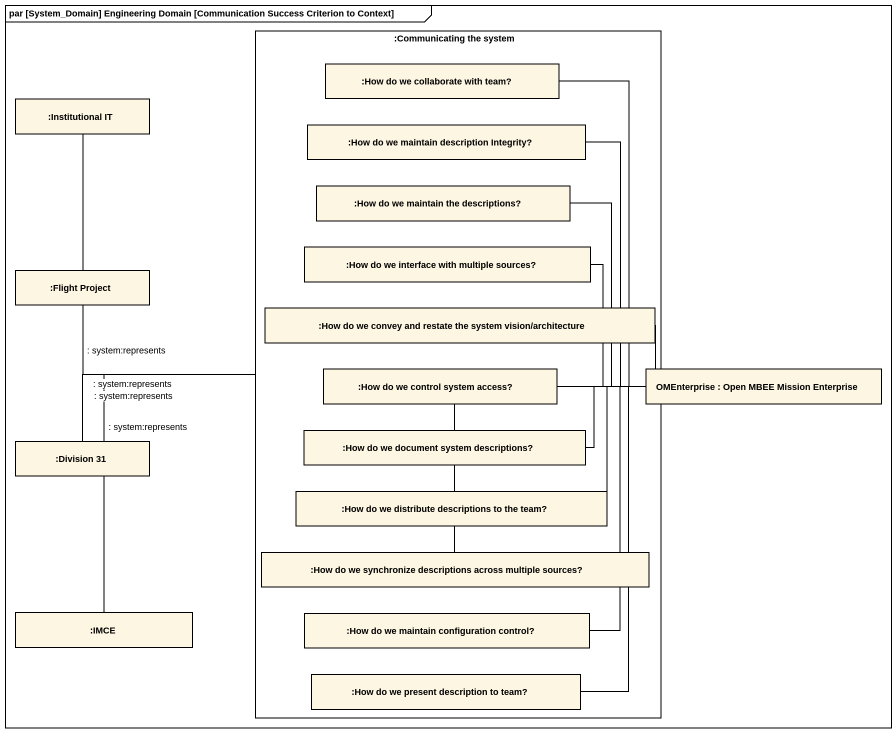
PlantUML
@startuml
mainframe par [System_Domain] Engineering Domain [Communication Success Criterion to Context]
rectangle ":Communicating the system" as Communicating_the_system {
  rectangle ":How do we collaborate with team?" as How_do_we_collaborate_with
  rectangle ":How do we maintain description Integrity?" as How_do_we_maintain
  rectangle ":How do we maintain the descriptions?" as How_do_we_maintain_the
  rectangle ":How do we interface with multiple sources?" as How_do_we_interface_with
  rectangle ":How do we convey and restate the system vision/architecture" as How_do_we_convey_and
  rectangle ":How do we control system access?" as How_do_we_control_system
  rectangle ":How do we document system descriptions?" as How_do_we_document_system
  rectangle ":How do we distribute descriptions to the team?" as How_do_we_distribute
  rectangle ":How do we synchronize descriptions across multiple sources?" as How_do_we_synchronize
  rectangle ":How do we maintain configuration control?" as How_do_we_maintain_2
  rectangle ":How do we present description to team?" as How_do_we_present
}
rectangle ":Institutional IT" as Institutional_IT
rectangle ":Flight Project" as Flight_Project
rectangle "OMEnterprise : Open MBEE Mission Enterprise" as OMEnterprise
rectangle ":Division 31" as Division_31
rectangle ":IMCE" as IMCE
How_do_we_collaborate_with -- OMEnterprise
Institutional_IT -- Communicating_the_system : : system:represents
How_do_we_maintain -- OMEnterprise
How_do_we_maintain_the -right- OMEnterprise
Flight_Project -right- Communicating_the_system : : system:represents
How_do_we_interface_with -right- OMEnterprise
How_do_we_convey_and -right- OMEnterprise
How_do_we_control_system -right- OMEnterprise
Division_31 -right- Communicating_the_system : : system:represents
How_do_we_document_system -right- OMEnterprise
How_do_we_distribute -right- OMEnterprise
How_do_we_synchronize -right- OMEnterprise
IMCE -up- Communicating_the_system : : system:represents
How_do_we_maintain_2 -up- OMEnterprise
How_do_we_present -up- OMEnterprise
@enduml
